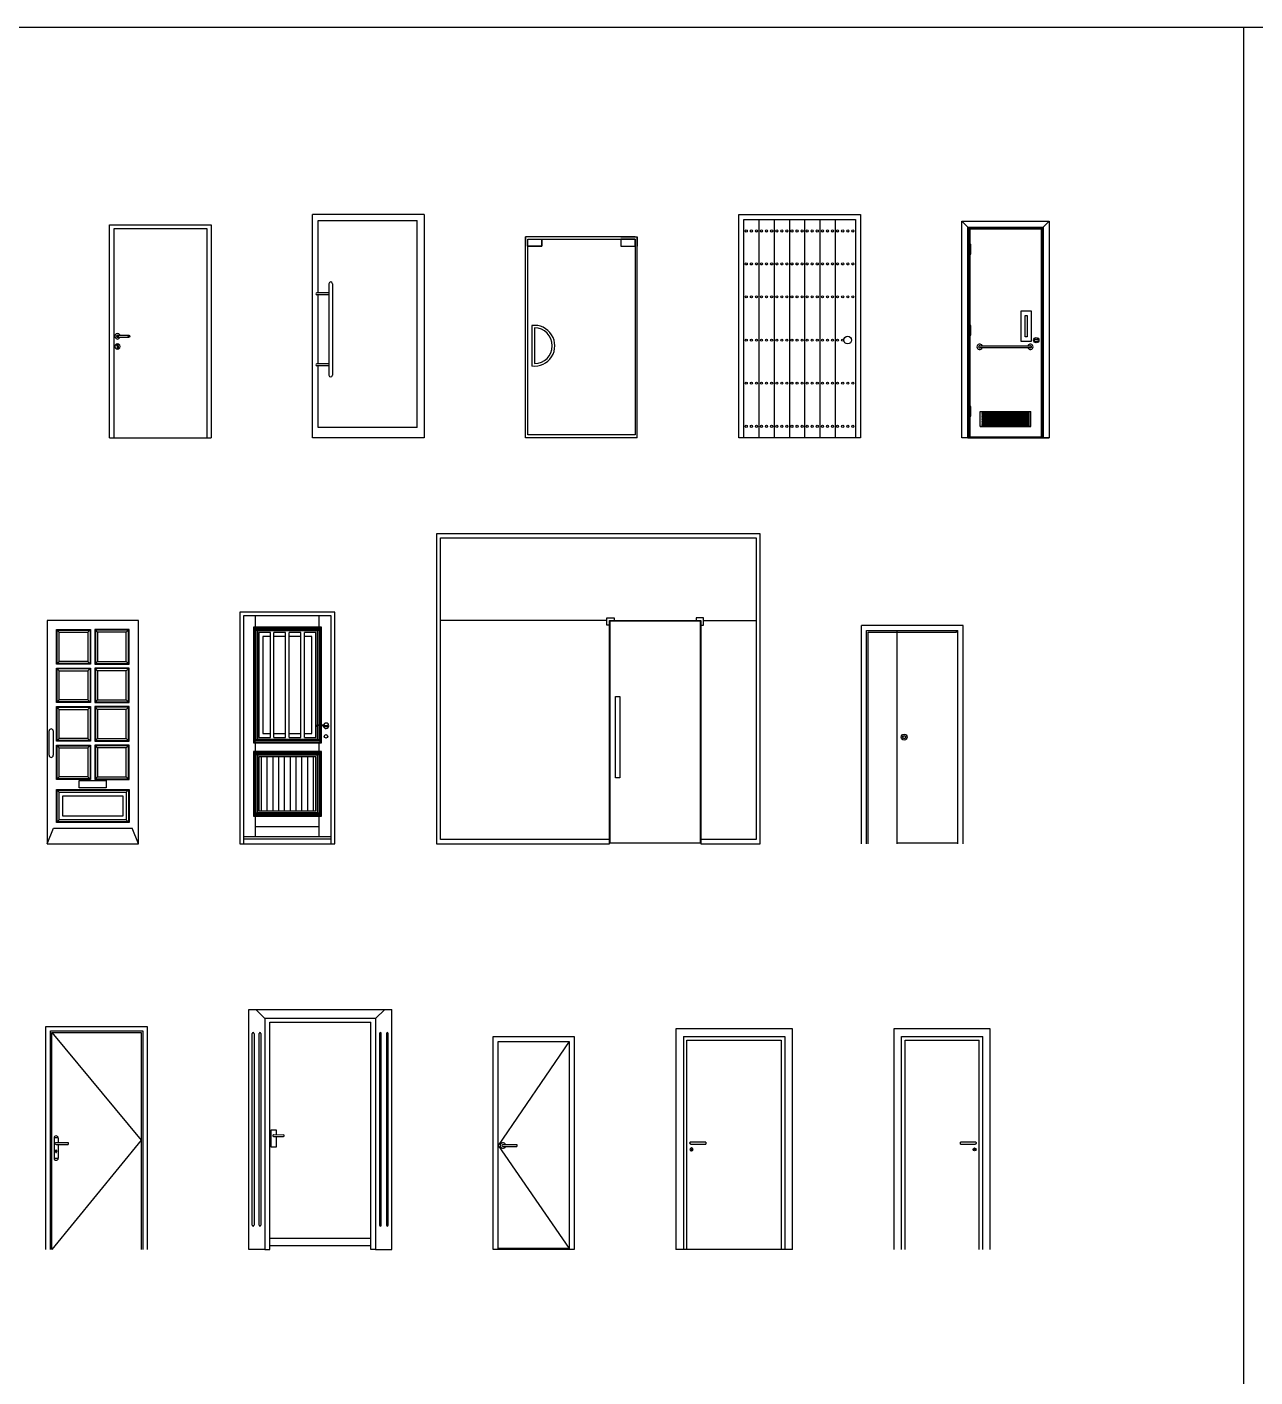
# Model space of a CAD drawing. Header units: inches. Extents: x -12530 to 36157, y 78659 to 110077.
# Drawn here: x -395 to 11708, y 96774 to 110077 of the extents above; entities that cross this region are included whole.
import ezdxf

# ---------------------------------------------------------------- set-up
doc = ezdxf.new("R2010")
doc.units = ezdxf.units.IN
doc.header["$MEASUREMENT"] = 0
doc.layers.add('freecads.com', color=7, linetype='Continuous')

msp = doc.modelspace()

# ---------------------------------------------------------------- linework, layer by layer
at = {"layer": 'freecads.com'}
for p, q in [((-12530, 110077), (11593, 110077)), ((11593, 110077), (36157, 110077)), ((11593, 110077), (11593, 96459)), ((3519, 108229), (2419, 108229)), ((2419, 106029), (2419, 108229)), ((2474, 108169), (3449, 108169)), ((2474, 107457), (2474, 108169)), ((3449, 106129), (3449, 108169)), ((3519, 108229), (3519, 106029)), ((6619, 106029), (6619, 108229)), ((6619, 108229), (7819, 108229)), ((6669, 108179), (7769, 108179)), ((6669, 106029), (6669, 108179)), ((6819, 108179), (6819, 106029)), ((6969, 108179), (6969, 106029)), ((7119, 108179), (7119, 106029)), ((7269, 108179), (7269, 106029)), ((7419, 108179), (7419, 106029)), ((7569, 108179), (7569, 106029)), ((7769, 108179), (7769, 106029)), ((7819, 108229), (7819, 106029)), ((419, 106029), (419, 108129)), ((419, 108129), (1419, 108129)), ((459, 108089), (459, 106029)), ((1379, 108089), (459, 108089)), ((1379, 106029), (1379, 108089)), ((1419, 108129), (1419, 106029)), ((8894, 108089), (8879, 108104)), ((4519, 106029), (4519, 108009)), ((4679, 108009), (4519, 108009)), ((4519, 108009), (4519, 107919)), ((5598, 108009), (4540, 108009)), ((4540, 107988), (4679, 107988)), ((4540, 107919), (4540, 107988)), ((4540, 106059), (4540, 107988)), ((4540, 107988), (5598, 107988)), ((4679, 107919), (4540, 107919)), ((4540, 107919), (4679, 107919)), ((4540, 106059), (4540, 107919)), ((4679, 107988), (4679, 107919)), ((4679, 107919), (4679, 107988)), ((4679, 107988), (5459, 107988)), ((5459, 108009), (5619, 108009)), ((5598, 107988), (5459, 107988)), ((5459, 107988), (5459, 107919)), ((5459, 107988), (5459, 107919)), ((5459, 107919), (5598, 107919)), ((5459, 107919), (5598, 107919)), ((5598, 107919), (5598, 107988)), ((5598, 107988), (5598, 106059)), ((5598, 107919), (5598, 106059)), ((5619, 106029), (5619, 108009)), ((5619, 108009), (5619, 107919)), ((2581, 107457), (2461, 107457)), ((2581, 107437), (2461, 107437)), ((2474, 106757), (2474, 107437)), ((9402, 107279), (9502, 107279)), ((9402, 106979), (9402, 107279)), ((9442, 107234), (9462, 107234)), ((9442, 107025), (9442, 107234)), ((9462, 107234), (9462, 107025)), ((9502, 107279), (9502, 106979)), ((4581, 107135), (4581, 106736)), ((4581, 107135), (4581, 106736)), ((4606, 107111), (4606, 106760)), ((4606, 107111), (4606, 106760)), ((474, 107043), (470, 107029)), ((470, 107029), (474, 107016)), ((483, 107052), (474, 107043)), ((474, 107016), (483, 107006)), ((497, 107056), (483, 107052)), ((483, 107006), (497, 107002)), ((490, 107036), (487, 107029)), ((487, 107029), (490, 107022)), ((491, 107036), (489, 107029)), ((489, 107029), (491, 107022)), ((497, 107039), (490, 107036)), ((490, 107022), (497, 107019)), ((496, 107036), (494, 107029)), ((494, 107029), (496, 107022)), ((510, 107052), (497, 107056)), ((497, 107039), (498, 107039)), ((497, 107019), (498, 107019)), ((497, 107002), (510, 107006)), ((498, 107039), (501, 107039)), ((498, 107019), (501, 107019)), ((501, 107039), (506, 107039)), ((501, 107019), (506, 107019)), ((503, 107036), (502, 107029)), ((502, 107029), (503, 107022)), ((506, 107039), (512, 107039)), ((506, 107019), (512, 107019)), ((520, 107043), (510, 107052)), ((510, 107006), (520, 107016)), ((512, 107039), (592, 107039)), ((512, 107019), (592, 107019)), ((521, 107039), (520, 107043)), ((520, 107016), (521, 107019)), ((592, 107039), (598, 107039)), ((592, 107019), (598, 107019)), ((598, 107039), (603, 107039)), ((598, 107019), (603, 107019)), ((600, 107036), (602, 107029)), ((602, 107029), (600, 107022)), ((603, 107039), (606, 107039)), ((603, 107019), (606, 107019)), ((606, 107039), (607, 107039)), ((606, 107019), (607, 107019)), ((607, 107039), (614, 107036)), ((614, 107022), (607, 107019)), ((608, 107036), (610, 107029)), ((610, 107029), (608, 107022)), ((612, 107036), (615, 107029)), ((615, 107029), (612, 107022)), ((614, 107036), (617, 107029)), ((617, 107029), (614, 107022)), ((9502, 106979), (9402, 106979)), ((9462, 107025), (9442, 107025)), ((9538, 106982), (9566, 106982)), ((9539, 107000), (9565, 107000)), ((474, 106943), (470, 106929)), ((470, 106929), (474, 106916)), ((483, 106952), (474, 106943)), ((474, 106916), (483, 106906)), ((497, 106956), (483, 106952)), ((483, 106906), (497, 106902)), ((489, 106939), (490, 106941)), ((489, 106939), (492, 106933)), ((492, 106944), (490, 106941)), ((497, 106947), (492, 106944)), ((492, 106932), (492, 106933)), ((492, 106932), (492, 106929)), ((492, 106929), (492, 106926)), ((492, 106926), (492, 106920)), ((492, 106920), (492, 106917)), ((493, 106913), (492, 106917)), ((497, 106912), (493, 106913)), ((510, 106952), (497, 106956)), ((502, 106944), (497, 106947)), ((500, 106913), (497, 106912)), ((497, 106902), (510, 106906)), ((502, 106917), (500, 106913)), ((502, 106944), (504, 106941)), ((502, 106933), (504, 106939)), ((502, 106933), (502, 106932)), ((502, 106932), (502, 106929)), ((502, 106929), (502, 106926)), ((502, 106926), (502, 106920)), ((502, 106920), (502, 106917)), ((504, 106939), (504, 106941)), ((520, 106943), (510, 106952)), ((510, 106906), (520, 106916)), ((524, 106929), (520, 106943)), ((520, 106916), (524, 106929)), ((8994, 106936), (9494, 106936)), ((9494, 106916), (8994, 106916)), ((2581, 106757), (2461, 106757)), ((2581, 106737), (2461, 106737)), ((2474, 106129), (2474, 106737)), ((8999, 106289), (9499, 106289)), ((8999, 106139), (8999, 106289)), ((8999, 106288), (9499, 106288)), ((9019, 106281), (9104, 106281)), ((9019, 106276), (9104, 106276)), ((9019, 106273), (9104, 106273)), ((9019, 106268), (9104, 106268)), ((9019, 106266), (9104, 106266)), ((9019, 106261), (9104, 106261)), ((9019, 106258), (9104, 106258)), ((9019, 106253), (9104, 106253)), ((9019, 106251), (9104, 106251)), ((9019, 106246), (9104, 106246)), ((9019, 106243), (9104, 106243)), ((9019, 106238), (9104, 106238)), ((9019, 106236), (9104, 106236)), ((9019, 106231), (9104, 106231)), ((9019, 106228), (9104, 106228)), ((9019, 106223), (9104, 106223)), ((9019, 106221), (9104, 106221)), ((9019, 106216), (9104, 106216)), ((9019, 106213), (9104, 106213)), ((9019, 106208), (9104, 106208)), ((9019, 106206), (9104, 106206)), ((9019, 106201), (9104, 106201)), ((9019, 106198), (9104, 106198)), ((9019, 106193), (9104, 106193)), ((9019, 106191), (9104, 106191)), ((9019, 106186), (9104, 106186)), ((9019, 106183), (9104, 106183)), ((9019, 106178), (9104, 106178)), ((9019, 106176), (9104, 106176)), ((9019, 106171), (9104, 106171)), ((9019, 106168), (9104, 106168)), ((9113, 106281), (9198, 106281)), ((9113, 106276), (9198, 106276)), ((9113, 106273), (9198, 106273)), ((9113, 106268), (9198, 106268)), ((9113, 106266), (9198, 106266)), ((9113, 106261), (9198, 106261)), ((9113, 106258), (9198, 106258)), ((9113, 106253), (9198, 106253)), ((9113, 106251), (9198, 106251)), ((9113, 106246), (9198, 106246)), ((9113, 106243), (9198, 106243)), ((9113, 106238), (9198, 106238)), ((9113, 106236), (9198, 106236)), ((9113, 106231), (9198, 106231)), ((9113, 106228), (9198, 106228)), ((9113, 106223), (9198, 106223)), ((9113, 106221), (9198, 106221)), ((9113, 106216), (9198, 106216)), ((9113, 106213), (9198, 106213)), ((9113, 106208), (9198, 106208)), ((9113, 106206), (9198, 106206)), ((9113, 106201), (9198, 106201)), ((9113, 106198), (9198, 106198)), ((9113, 106193), (9198, 106193)), ((9113, 106191), (9198, 106191)), ((9113, 106186), (9198, 106186)), ((9113, 106183), (9198, 106183)), ((9113, 106178), (9198, 106178)), ((9113, 106176), (9198, 106176)), ((9113, 106171), (9198, 106171)), ((9113, 106168), (9198, 106168)), ((9207, 106281), (9292, 106281)), ((9207, 106276), (9292, 106276)), ((9207, 106273), (9292, 106273)), ((9207, 106268), (9292, 106268)), ((9207, 106266), (9292, 106266)), ((9207, 106261), (9292, 106261)), ((9207, 106258), (9292, 106258)), ((9207, 106253), (9292, 106253)), ((9207, 106251), (9292, 106251)), ((9207, 106246), (9292, 106246)), ((9207, 106243), (9292, 106243)), ((9207, 106238), (9292, 106238)), ((9207, 106236), (9292, 106236)), ((9207, 106231), (9292, 106231)), ((9207, 106228), (9292, 106228)), ((9207, 106223), (9292, 106223)), ((9207, 106221), (9292, 106221)), ((9207, 106216), (9292, 106216)), ((9207, 106213), (9292, 106213)), ((9207, 106208), (9292, 106208)), ((9207, 106206), (9292, 106206)), ((9207, 106201), (9292, 106201)), ((9207, 106198), (9292, 106198)), ((9207, 106193), (9292, 106193)), ((9207, 106191), (9292, 106191)), ((9207, 106186), (9292, 106186)), ((9207, 106183), (9292, 106183)), ((9207, 106178), (9292, 106178)), ((9207, 106176), (9292, 106176)), ((9207, 106171), (9292, 106171)), ((9207, 106168), (9292, 106168)), ((9249, 106248), (9249, 106248)), ((9249, 106248), (9249, 106248)), ((9249, 106248), (9249, 106248)), ((9249, 106248), (9249, 106248)), ((9249, 106248), (9249, 106248)), ((9249, 106248), (9249, 106248)), ((9249, 106248), (9249, 106248)), ((9249, 106248), (9249, 106248)), ((9249, 106248), (9249, 106248)), ((9249, 106248), (9249, 106248)), ((9249, 106248), (9249, 106248)), ((9249, 106248), (9249, 106248)), ((9249, 106248), (9249, 106248)), ((9249, 106248), (9249, 106248)), ((9249, 106248), (9249, 106248)), ((9249, 106248), (9249, 106248)), ((9249, 106248), (9249, 106248)), ((9249, 106248), (9249, 106248)), ((9249, 106248), (9249, 106248)), ((9301, 106281), (9386, 106281)), ((9301, 106276), (9386, 106276)), ((9301, 106273), (9386, 106273)), ((9301, 106268), (9386, 106268)), ((9301, 106266), (9386, 106266)), ((9301, 106261), (9386, 106261)), ((9301, 106258), (9386, 106258)), ((9301, 106253), (9386, 106253)), ((9301, 106251), (9386, 106251)), ((9301, 106246), (9386, 106246)), ((9301, 106243), (9386, 106243)), ((9301, 106238), (9386, 106238)), ((9301, 106236), (9386, 106236)), ((9301, 106231), (9386, 106231)), ((9301, 106228), (9386, 106228)), ((9301, 106223), (9386, 106223)), ((9301, 106221), (9386, 106221)), ((9301, 106216), (9386, 106216)), ((9301, 106213), (9386, 106213)), ((9301, 106208), (9386, 106208)), ((9301, 106206), (9386, 106206)), ((9301, 106201), (9386, 106201)), ((9301, 106198), (9386, 106198)), ((9301, 106193), (9386, 106193)), ((9301, 106191), (9386, 106191)), ((9301, 106186), (9386, 106186)), ((9301, 106183), (9386, 106183)), ((9301, 106178), (9386, 106178)), ((9301, 106176), (9386, 106176)), ((9301, 106171), (9386, 106171)), ((9301, 106168), (9386, 106168)), ((9395, 106281), (9480, 106281)), ((9395, 106276), (9480, 106276)), ((9395, 106273), (9480, 106273)), ((9395, 106268), (9480, 106268)), ((9395, 106266), (9480, 106266)), ((9395, 106261), (9480, 106261)), ((9395, 106258), (9480, 106258)), ((9395, 106253), (9480, 106253)), ((9395, 106251), (9480, 106251)), ((9395, 106246), (9480, 106246)), ((9395, 106243), (9480, 106243)), ((9395, 106238), (9480, 106238)), ((9395, 106236), (9480, 106236)), ((9395, 106231), (9480, 106231)), ((9395, 106228), (9480, 106228)), ((9395, 106223), (9480, 106223)), ((9395, 106221), (9480, 106221)), ((9395, 106216), (9480, 106216)), ((9395, 106213), (9480, 106213)), ((9395, 106208), (9480, 106208)), ((9395, 106206), (9480, 106206)), ((9395, 106201), (9480, 106201)), ((9395, 106198), (9480, 106198)), ((9395, 106193), (9480, 106193)), ((9395, 106191), (9480, 106191)), ((9395, 106186), (9480, 106186)), ((9395, 106183), (9480, 106183)), ((9395, 106178), (9480, 106178)), ((9395, 106176), (9480, 106176)), ((9395, 106171), (9480, 106171)), ((9395, 106168), (9480, 106168)), ((9499, 106139), (9499, 106289)), ((3449, 106129), (2474, 106129)), ((5598, 106059), (4540, 106059)), ((5598, 106059), (4540, 106059)), ((8999, 106140), (9499, 106140)), ((9499, 106139), (8999, 106139)), ((9019, 106163), (9104, 106163)), ((9019, 106161), (9104, 106161)), ((9019, 106156), (9104, 106156)), ((9019, 106153), (9104, 106153)), ((9019, 106148), (9104, 106148)), ((9113, 106163), (9198, 106163)), ((9113, 106161), (9198, 106161)), ((9113, 106156), (9198, 106156)), ((9113, 106153), (9198, 106153)), ((9113, 106148), (9198, 106148)), ((9207, 106163), (9292, 106163)), ((9207, 106161), (9292, 106161)), ((9207, 106156), (9292, 106156)), ((9207, 106153), (9292, 106153)), ((9207, 106148), (9292, 106148)), ((9301, 106163), (9386, 106163)), ((9301, 106161), (9386, 106161)), ((9301, 106156), (9386, 106156)), ((9301, 106153), (9386, 106153)), ((9301, 106148), (9386, 106148)), ((9395, 106163), (9480, 106163)), ((9395, 106161), (9480, 106161)), ((9395, 106156), (9480, 106156)), ((9395, 106153), (9480, 106153)), ((9395, 106148), (9480, 106148)), ((419, 106029), (1419, 106029)), ((3519, 106029), (2419, 106029)), ((5619, 106029), (4519, 106029)), ((7819, 106029), (6619, 106029)), ((7819, 106029), (6619, 106029)), ((8879, 106029), (9679, 106029)), ((6830, 105084), (3640, 105084)), ((3640, 105084), (3640, 102029)), ((3680, 102069), (3680, 105044)), ((3680, 105044), (6790, 105044)), ((6790, 105044), (6790, 102069)), ((6830, 102029), (6830, 105084)), ((2640, 104312), (1703, 104312)), ((1703, 104312), (1703, 102029)), ((2640, 102029), (2640, 104312)), ((703, 104229), (-198, 104229)), ((-198, 104229), (-198, 102029)), ((703, 102029), (703, 104229)), ((2604, 104276), (1739, 104276)), ((1739, 104276), (1739, 102029)), ((1858, 104164), (1858, 104276)), ((2485, 104164), (2485, 104276)), ((2604, 102029), (2604, 104276)), ((5321, 104229), (3680, 104229)), ((5321, 104254), (5391, 104254)), ((5321, 104184), (5321, 104254)), ((5346, 104184), (5321, 104184)), ((5346, 102029), (5346, 104229)), ((5346, 104229), (6246, 104229)), ((5351, 104224), (6241, 104224)), ((5351, 102034), (5351, 104224)), ((5391, 104254), (5391, 104229)), ((6271, 104254), (6201, 104254)), ((6201, 104254), (6201, 104229)), ((6241, 104224), (6241, 102034)), ((6246, 104229), (6246, 102029)), ((6246, 104184), (6271, 104184)), ((6271, 104184), (6271, 104254)), ((6271, 104229), (6790, 104229)), ((7830, 102029), (7830, 104179)), ((8830, 104179), (7830, 104179)), ((8830, 102029), (8830, 104179)), ((-106, 104140), (232, 104140)), ((-106, 103799), (-106, 104140)), ((-78, 104112), (-106, 104140)), ((-99, 104134), (226, 104134)), ((-99, 103805), (-99, 104134)), ((-78, 104112), (204, 104112)), ((-78, 103826), (-78, 104112)), ((204, 104112), (232, 104140)), ((204, 104112), (204, 103826)), ((226, 104134), (226, 103805)), ((232, 104140), (232, 103799)), ((611, 104140), (273, 104140)), ((273, 104140), (273, 103799)), ((301, 104112), (273, 104140)), ((605, 104134), (280, 104134)), ((280, 104134), (280, 103805)), ((583, 104112), (301, 104112)), ((301, 104112), (301, 103826)), ((583, 104112), (611, 104140)), ((583, 103826), (583, 104112)), ((605, 103805), (605, 104134)), ((611, 103799), (611, 104140)), ((2507, 104164), (1836, 104164)), ((1836, 104164), (1836, 103022)), ((1836, 104164), (1875, 104126)), ((2497, 104154), (1846, 104154)), ((1846, 104154), (1846, 103031)), ((2483, 104141), (1860, 104141)), ((1860, 104141), (1860, 103045)), ((2468, 104126), (1875, 104126)), ((1875, 104126), (1875, 103060)), ((2003, 104109), (1891, 104109)), ((1891, 104109), (1891, 103076)), ((2003, 104070), (1930, 104070)), ((1930, 104070), (1930, 103115)), ((2003, 103076), (2003, 104109)), ((2153, 104109), (2039, 104109)), ((2039, 103076), (2039, 104109)), ((2153, 104070), (2039, 104070)), ((2153, 103076), (2153, 104109)), ((2304, 104109), (2190, 104109)), ((2190, 103076), (2190, 104109)), ((2304, 104070), (2190, 104070)), ((2304, 103076), (2304, 104109)), ((2452, 104109), (2340, 104109)), ((2340, 103076), (2340, 104109)), ((2413, 104070), (2340, 104070)), ((2413, 103115), (2413, 104070)), ((2452, 103076), (2452, 104109)), ((2507, 104164), (2468, 104126)), ((2468, 103197), (2468, 104126)), ((2483, 103201), (2483, 104141)), ((2497, 103202), (2497, 104154)), ((2507, 103201), (2507, 104164)), ((7880, 102029), (7880, 104129)), ((7880, 104129), (8780, 104129)), ((7895, 102029), (7895, 104114)), ((7895, 104114), (8765, 104114)), ((8180, 102029), (8180, 104129)), ((8765, 104114), (8765, 104129)), ((8780, 102029), (8780, 104129)), ((-106, 103799), (-78, 103826)), ((232, 103799), (-106, 103799)), ((226, 103805), (-99, 103805)), ((204, 103826), (-78, 103826)), ((204, 103826), (232, 103799)), ((301, 103826), (273, 103799)), ((273, 103799), (611, 103799)), ((280, 103805), (605, 103805)), ((301, 103826), (583, 103826)), ((611, 103799), (583, 103826)), ((-106, 103760), (232, 103760)), ((-106, 103419), (-106, 103760)), ((-78, 103733), (-106, 103760)), ((-99, 103754), (226, 103754)), ((-99, 103426), (-99, 103754)), ((-78, 103733), (204, 103733)), ((-78, 103447), (-78, 103733)), ((204, 103733), (232, 103760)), ((204, 103733), (204, 103447)), ((226, 103754), (226, 103426)), ((232, 103760), (232, 103419)), ((611, 103760), (273, 103760)), ((273, 103760), (273, 103419)), ((301, 103733), (273, 103760)), ((605, 103754), (280, 103754)), ((280, 103754), (280, 103426)), ((583, 103733), (301, 103733)), ((301, 103733), (301, 103447)), ((583, 103733), (611, 103760)), ((583, 103447), (583, 103733)), ((605, 103426), (605, 103754)), ((611, 103419), (611, 103760)), ((-106, 103419), (-78, 103447)), ((232, 103419), (-106, 103419)), ((-106, 103381), (232, 103381)), ((-106, 103040), (-106, 103381)), ((-78, 103353), (-106, 103381)), ((226, 103426), (-99, 103426)), ((-99, 103375), (226, 103375)), ((-99, 103046), (-99, 103375)), ((204, 103447), (-78, 103447)), ((204, 103447), (232, 103419)), ((204, 103353), (232, 103381)), ((226, 103375), (226, 103046)), ((232, 103381), (232, 103040)), ((301, 103447), (273, 103419)), ((273, 103419), (611, 103419)), ((611, 103381), (273, 103381)), ((273, 103381), (273, 103040)), ((301, 103353), (273, 103381)), ((280, 103426), (605, 103426)), ((605, 103375), (280, 103375)), ((280, 103375), (280, 103046)), ((301, 103447), (583, 103447)), ((611, 103419), (583, 103447)), ((583, 103353), (611, 103381)), ((605, 103046), (605, 103375)), ((611, 103040), (611, 103381)), ((5406, 102679), (5406, 103479)), ((5406, 103479), (5446, 103479)), ((5446, 103479), (5446, 102679)), ((-78, 103353), (204, 103353)), ((-78, 103067), (-78, 103353)), ((204, 103353), (204, 103067)), ((583, 103353), (301, 103353)), ((301, 103353), (301, 103067)), ((583, 103067), (583, 103353)), ((-177, 102900), (-177, 103140)), ((-137, 103140), (-137, 102900)), ((1930, 103115), (2003, 103115)), ((2039, 103115), (2153, 103115)), ((2190, 103115), (2304, 103115)), ((2340, 103115), (2413, 103115)), ((2468, 103060), (2468, 103189)), ((2483, 103045), (2483, 103193)), ((2497, 103031), (2497, 103194)), ((2507, 103022), (2507, 103193)), ((-106, 103040), (-78, 103067)), ((232, 103040), (-106, 103040)), ((-106, 103001), (232, 103001)), ((-106, 102660), (-106, 103001)), ((-78, 102974), (-106, 103001)), ((226, 103046), (-99, 103046)), ((-99, 102995), (226, 102995)), ((-99, 102667), (-99, 102995)), ((204, 103067), (-78, 103067)), ((-78, 102974), (204, 102974)), ((-78, 102688), (-78, 102974)), ((204, 103067), (232, 103040)), ((204, 102974), (232, 103001)), ((204, 102974), (204, 102688)), ((226, 102995), (226, 102667)), ((232, 103001), (232, 102660)), ((301, 103067), (273, 103040)), ((273, 103040), (611, 103040)), ((611, 103001), (273, 103001)), ((273, 103001), (273, 102660)), ((301, 102974), (273, 103001)), ((280, 103046), (605, 103046)), ((605, 102995), (280, 102995)), ((280, 102995), (280, 102667)), ((301, 103067), (583, 103067)), ((583, 102974), (301, 102974)), ((301, 102974), (301, 102688)), ((611, 103040), (583, 103067)), ((583, 102974), (611, 103001)), ((583, 102688), (583, 102974)), ((605, 102667), (605, 102995)), ((611, 102660), (611, 103001)), ((1836, 103022), (1875, 103060)), ((1836, 103022), (2507, 103022)), ((1846, 103031), (2497, 103031)), ((1858, 102939), (1858, 103022)), ((1860, 103045), (2483, 103045)), ((1875, 103060), (2468, 103060)), ((1891, 103076), (2003, 103076)), ((2039, 103076), (2153, 103076)), ((2190, 103076), (2304, 103076)), ((2340, 103076), (2452, 103076)), ((2507, 103022), (2468, 103060)), ((2485, 102939), (2485, 103022)), ((2507, 102939), (1836, 102939)), ((1836, 102939), (1836, 102299)), ((1836, 102939), (1875, 102901)), ((2497, 102929), (1846, 102929)), ((1846, 102929), (1846, 102309)), ((2483, 102916), (1860, 102916)), ((1860, 102916), (1860, 102323)), ((2468, 102901), (1875, 102901)), ((1875, 102901), (1875, 102338)), ((2452, 102884), (1891, 102884)), ((1891, 102884), (1891, 102354)), ((1916, 102354), (1916, 102884)), ((1973, 102354), (1973, 102884)), ((2030, 102354), (2030, 102884)), ((2087, 102354), (2087, 102884)), ((2144, 102354), (2144, 102884)), ((2201, 102354), (2201, 102884)), ((2258, 102354), (2258, 102884)), ((2315, 102354), (2315, 102884)), ((2372, 102354), (2372, 102884)), ((2429, 102354), (2429, 102884)), ((2452, 102354), (2452, 102884)), ((2507, 102939), (2468, 102901)), ((2468, 102338), (2468, 102901)), ((2483, 102323), (2483, 102916)), ((2497, 102309), (2497, 102929)), ((2507, 102299), (2507, 102939)), ((-106, 102660), (-78, 102688)), ((232, 102660), (-106, 102660)), ((226, 102667), (-99, 102667)), ((204, 102688), (-78, 102688)), ((119, 102653), (386, 102653)), ((119, 102578), (119, 102653)), ((386, 102578), (119, 102578)), ((204, 102688), (232, 102660)), ((301, 102688), (273, 102660)), ((273, 102660), (611, 102660)), ((280, 102667), (605, 102667)), ((301, 102688), (583, 102688)), ((386, 102653), (386, 102578)), ((611, 102660), (583, 102688)), ((5446, 102679), (5406, 102679)), ((-106, 102564), (611, 102564)), ((-106, 102237), (-106, 102564)), ((-78, 102537), (-106, 102564)), ((-99, 102558), (605, 102558)), ((-99, 102243), (-99, 102558)), ((-78, 102537), (583, 102537)), ((-78, 102265), (-78, 102537)), ((-43, 102502), (549, 102502)), ((-43, 102299), (-43, 102502)), ((549, 102502), (549, 102299)), ((583, 102537), (611, 102564)), ((583, 102537), (583, 102265)), ((605, 102558), (605, 102243)), ((611, 102564), (611, 102237)), ((1836, 102299), (1875, 102338)), ((1846, 102309), (2497, 102309)), ((1860, 102323), (2483, 102323)), ((1875, 102338), (2468, 102338)), ((1891, 102354), (2452, 102354)), ((2507, 102299), (2468, 102338)), ((-198, 102029), (-134, 102181)), ((-134, 102181), (640, 102181)), ((-106, 102237), (-78, 102265)), ((611, 102237), (-106, 102237)), ((605, 102243), (-99, 102243)), ((583, 102265), (-78, 102265)), ((549, 102299), (-43, 102299)), ((583, 102265), (611, 102237)), ((703, 102029), (640, 102181)), ((1836, 102299), (2507, 102299)), ((1858, 102096), (1858, 102299)), ((1858, 102197), (2485, 102197)), ((2485, 102096), (2485, 102299)), ((2604, 102096), (1739, 102096)), ((1739, 102076), (2604, 102076)), ((5346, 102069), (3680, 102069)), ((6790, 102069), (6246, 102069)), ((-198, 102029), (703, 102029)), ((1703, 102029), (2640, 102029)), ((3640, 102029), (5346, 102029)), ((6241, 102034), (5351, 102034)), ((6246, 102029), (6830, 102029)), ((8780, 102034), (8180, 102034)), ((1790, 98029), (1790, 100395)), ((1790, 100395), (3199, 100395)), ((1950, 100307), (1859, 100395)), ((3039, 100307), (3130, 100395)), ((3199, 98029), (3199, 100395)), ((-210, 98029), (-210, 100229)), ((-210, 100229), (790, 100229)), ((-165, 98029), (-165, 100184)), ((-165, 100184), (745, 100184)), ((745, 100184), (745, 98029)), ((790, 100229), (790, 98029)), ((1950, 100307), (1950, 98029)), ((3039, 100307), (1950, 100307)), ((1997, 98029), (1997, 100270)), ((1997, 100270), (2992, 100270)), ((2992, 98029), (2992, 100270)), ((3039, 100307), (3039, 98029)), ((5999, 100204), (5999, 98029)), ((5999, 100204), (5999, 100204)), ((7149, 100204), (5999, 100204)), ((7149, 98029), (7149, 100204)), ((8149, 100204), (8149, 98029)), ((9099, 100204), (8149, 100204)), ((9099, 98029), (9099, 100204)), ((-150, 98029), (-150, 100169)), ((-150, 100169), (730, 100169)), ((730, 100169), (730, 98029)), ((1825, 98270), (1825, 100159)), ((1842, 100159), (1842, 98270)), ((1893, 98270), (1893, 100159)), ((1910, 100159), (1910, 98270)), ((3079, 100159), (3079, 98270)), ((3096, 98270), (3096, 100159)), ((3147, 100159), (3147, 98270)), ((3164, 98270), (3164, 100159)), ((4199, 100129), (4999, 100129)), ((4199, 100129), (4999, 100129)), ((4199, 98029), (4199, 100129)), ((4249, 100079), (4949, 100079)), ((4249, 98029), (4249, 100079)), ((4949, 100079), (4249, 99054)), ((4949, 100079), (4949, 98029)), ((4999, 100129), (4999, 98029)), ((6074, 100129), (6074, 98029)), ((6074, 100129), (7074, 100129)), ((6109, 98029), (6109, 100094)), ((6109, 100094), (7039, 100094)), ((7039, 100094), (7039, 98029)), ((7039, 100094), (7039, 98029)), ((7074, 100129), (7074, 98029)), ((8224, 98029), (8224, 100129)), ((8224, 100129), (9024, 100129)), ((8259, 98029), (8259, 100094)), ((8259, 100094), (8989, 100094)), ((8989, 98029), (8989, 100094)), ((9024, 98029), (9024, 100129)), ((-129, 99128), (-129, 98930)), ((-87, 99128), (-87, 99083)), ((2012, 99037), (2012, 99210)), ((2012, 99210), (2059, 99210)), ((2038, 99162), (2132, 99161)), ((2038, 99142), (2132, 99144)), ((2059, 99210), (2059, 99162)), ((2059, 99142), (2059, 99037)), ((-113, 99006), (-113, 98991)), ((-108, 99083), (11, 99083)), ((-108, 99066), (11, 99066)), ((-103, 99006), (-103, 98991)), ((-87, 99066), (-87, 98930)), ((11, 99083), (11, 99066)), ((2059, 99037), (2012, 99037)), ((4249, 99054), (4949, 98039)), ((4297, 99064), (4431, 99064)), ((4297, 99044), (4431, 99044)), ((4431, 99064), (4431, 99044)), ((6294, 99089), (6154, 99089)), ((6154, 99089), (6154, 99089)), ((6154, 99069), (6294, 99069)), ((6154, 99069), (6154, 99069)), ((6154, 99031), (6154, 99031)), ((6154, 99001), (6154, 99001)), ((6294, 99089), (6294, 99089)), ((6294, 99089), (6294, 99089)), ((6294, 99089), (6294, 99088)), ((6294, 99088), (6294, 99087)), ((6294, 99087), (6294, 99086)), ((6294, 99086), (6294, 99084)), ((6294, 99084), (6294, 99083)), ((6294, 99083), (6294, 99081)), ((6294, 99081), (6294, 99079)), ((6294, 99079), (6294, 99077)), ((6294, 99077), (6294, 99075)), ((6294, 99075), (6294, 99074)), ((6294, 99074), (6294, 99072)), ((6294, 99072), (6294, 99071)), ((6294, 99071), (6294, 99070)), ((6294, 99070), (6294, 99069)), ((6294, 99069), (6294, 99069)), ((6294, 99069), (6294, 99069)), ((8944, 99089), (8804, 99089)), ((8804, 99069), (8804, 99089)), ((8804, 99069), (8944, 99069)), ((1997, 98141), (2992, 98141)), ((1997, 98070), (2992, 98070)), ((1950, 98029), (1790, 98029)), ((1950, 98029), (1997, 98029)), ((3039, 98029), (2992, 98029)), ((3039, 98029), (3199, 98029)), ((4999, 98029), (4199, 98029)), ((4949, 98039), (4249, 98039)), ((7149, 98029), (5999, 98029))]:
    msp.add_line(p, q, dxfattribs=at)
at = {"layer": 'freecads.com', "ltscale": 20}
for p, q in [((8819, 106029), (8819, 108164)), ((8819, 108164), (9679, 108164)), ((8819, 108164), (8884, 108099)), ((9615, 108099), (9679, 108164)), ((9679, 108164), (9679, 106029)), ((8879, 106029), (8879, 108104)), ((8879, 108104), (9620, 108104)), ((9615, 108099), (8884, 108099)), ((8884, 108099), (8884, 106029)), ((9605, 108089), (8894, 108089)), ((8894, 108089), (8894, 106029)), ((9602, 108086), (8897, 108086)), ((8897, 108086), (8897, 106039)), ((9602, 106039), (9602, 108086)), ((9605, 106029), (9605, 108089)), ((9615, 106029), (9615, 108099)), ((9620, 108104), (9620, 106029)), ((8897, 106039), (9602, 106039)), ((8886, 106029), (8819, 106029)), ((9679, 106029), (9615, 106029))]:
    msp.add_line(p, q, dxfattribs=at)
at = {"layer": 'freecads.com', "ltscale": 3}
for p, q in [((8894, 107916), (8894, 107934)), ((8894, 107934), (8906, 107934)), ((8894, 107916), (8906, 107916)), ((8894, 107887), (8894, 107914)), ((8894, 107914), (8906, 107914)), ((8895, 107915), (8905, 107915)), ((8900, 107936), (8900, 107836)), ((8906, 107916), (8906, 107934)), ((8906, 107887), (8906, 107914)), ((8894, 107887), (8906, 107887)), ((8894, 107860), (8894, 107885)), ((8894, 107885), (8906, 107885)), ((8906, 107860), (8894, 107860)), ((8894, 107838), (8894, 107858)), ((8894, 107858), (8906, 107858)), ((8906, 107838), (8894, 107838)), ((8895, 107886), (8905, 107886)), ((8895, 107859), (8905, 107859)), ((8906, 107860), (8906, 107885)), ((8906, 107838), (8906, 107858)), ((8894, 107117), (8894, 107135)), ((8894, 107135), (8906, 107135)), ((8894, 107117), (8906, 107117)), ((8894, 107088), (8894, 107115)), ((8894, 107115), (8906, 107115)), ((8895, 107116), (8905, 107116)), ((8900, 107137), (8900, 107037)), ((8906, 107117), (8906, 107135)), ((8906, 107088), (8906, 107115)), ((8894, 107088), (8906, 107088)), ((8894, 107061), (8894, 107086)), ((8894, 107086), (8906, 107086)), ((8906, 107061), (8894, 107061)), ((8894, 107039), (8894, 107059)), ((8894, 107059), (8906, 107059)), ((8906, 107039), (8894, 107039)), ((8895, 107087), (8905, 107087)), ((8895, 107060), (8905, 107060)), ((8906, 107061), (8906, 107086)), ((8906, 107039), (8906, 107059)), ((8894, 106318), (8894, 106337)), ((8894, 106337), (8906, 106337)), ((8894, 106318), (8906, 106318)), ((8894, 106290), (8894, 106316)), ((8894, 106316), (8906, 106316)), ((8895, 106317), (8905, 106317)), ((8900, 106339), (8900, 106239)), ((8906, 106318), (8906, 106337)), ((8906, 106290), (8906, 106316)), ((8894, 106290), (8906, 106290)), ((8894, 106262), (8894, 106288)), ((8894, 106288), (8906, 106288)), ((8906, 106262), (8894, 106262)), ((8894, 106241), (8894, 106260)), ((8894, 106260), (8906, 106260)), ((8906, 106241), (8894, 106241)), ((8895, 106289), (8905, 106289)), ((8895, 106261), (8905, 106261)), ((8906, 106262), (8906, 106288)), ((8906, 106241), (8906, 106260))]:
    msp.add_line(p, q, dxfattribs=at)
at = {"layer": 'freecads.com', "ltscale": 800}
for p, q in [((2581, 107547), (2581, 106647)), ((2616, 107547), (2616, 106647))]:
    msp.add_line(p, q, dxfattribs=at)
at = {"layer": 'freecads.com', "ltscale": 0.2}
for p, q in [((-150, 100169), (730, 99107)), ((730, 99107), (-150, 98029))]:
    msp.add_line(p, q, dxfattribs=at)
at = {"layer": 'freecads.com'}
for centre, radius in [((6694, 108067, 0), 10), ((6694, 108067, 0), 10), ((6744, 108067, 0), 10), ((6794, 108067, 0), 10), ((6844, 108067, 0), 10), ((6894, 108067, 0), 10), ((6944, 108067, 0), 10), ((6994, 108067, 0), 10), ((7044, 108067, 0), 10), ((7094, 108067, 0), 10), ((7144, 108067, 0), 10), ((7194, 108067, 0), 10), ((7244, 108067, 0), 10), ((7294, 108067, 0), 10), ((7344, 108067, 0), 10), ((7394, 108067, 0), 10), ((7444, 108067, 0), 10), ((7494, 108067, 0), 10), ((7544, 108067, 0), 10), ((7594, 108067, 0), 10), ((7644, 108067, 0), 10), ((7694, 108067, 0), 10), ((7744, 108067, 0), 10), ((7744, 108067, 0), 10), ((6694, 107742, 0), 10), ((6694, 107742, 0), 10), ((6744, 107742, 0), 10), ((6794, 107742, 0), 10), ((6844, 107742, 0), 10), ((6894, 107742, 0), 10), ((6944, 107742, 0), 10), ((6994, 107742, 0), 10), ((7044, 107742, 0), 10), ((7094, 107742, 0), 10), ((7144, 107742, 0), 10), ((7194, 107742, 0), 10), ((7244, 107742, 0), 10), ((7294, 107742, 0), 10), ((7344, 107742, 0), 10), ((7394, 107742, 0), 10), ((7444, 107742, 0), 10), ((7494, 107742, 0), 10), ((7544, 107742, 0), 10), ((7594, 107742, 0), 10), ((7644, 107742, 0), 10), ((7694, 107742, 0), 10), ((7744, 107742, 0), 10), ((7744, 107742, 0), 10), ((6694, 107417, 0), 10), ((6694, 107417, 0), 10), ((6744, 107417, 0), 10), ((6794, 107417, 0), 10), ((6844, 107417, 0), 10), ((6894, 107417, 0), 10), ((6944, 107417, 0), 10), ((6994, 107417, 0), 10), ((7044, 107417, 0), 10), ((7094, 107417, 0), 10), ((7144, 107417, 0), 10), ((7194, 107417, 0), 10), ((7244, 107417, 0), 10), ((7294, 107417, 0), 10), ((7344, 107417, 0), 10), ((7394, 107417, 0), 10), ((7444, 107417, 0), 10), ((7494, 107417, 0), 10), ((7544, 107417, 0), 10), ((7594, 107417, 0), 10), ((7644, 107417, 0), 10), ((7694, 107417, 0), 10), ((7744, 107417, 0), 10), ((7744, 107417, 0), 10), ((6694, 106992, 0), 10), ((6694, 106992, 0), 10), ((6744, 106992, 0), 10), ((6794, 106992, 0), 10), ((6844, 106992, 0), 10), ((6894, 106992, 0), 10), ((6944, 106992, 0), 10), ((6994, 106992, 0), 10), ((7044, 106992, 0), 10), ((7094, 106992, 0), 10), ((7144, 106992, 0), 10), ((7194, 106992, 0), 10), ((7244, 106992, 0), 10), ((7294, 106992, 0), 10), ((7344, 106992, 0), 10), ((7394, 106992, 0), 10), ((7444, 106992, 0), 10), ((7494, 106992, 0), 10), ((7544, 106992, 0), 10), ((7594, 106992, 0), 10), ((7594, 106992, 0), 10), ((7644, 106992, 0), 10), ((7693, 106992, 0), 37.5), ((9552, 106991), 26.5), ((6694, 106567, 0), 10), ((6694, 106567, 0), 10), ((6744, 106567, 0), 10), ((6794, 106567, 0), 10), ((6844, 106567, 0), 10), ((6894, 106567, 0), 10), ((6944, 106567, 0), 10), ((6994, 106567, 0), 10), ((7044, 106567, 0), 10), ((7094, 106567, 0), 10), ((7144, 106567, 0), 10), ((7194, 106567, 0), 10), ((7244, 106567, 0), 10), ((7294, 106567, 0), 10), ((7344, 106567, 0), 10), ((7394, 106567, 0), 10), ((7444, 106567, 0), 10), ((7494, 106567, 0), 10), ((7544, 106567, 0), 10), ((7594, 106567, 0), 10), ((7644, 106567, 0), 10), ((7694, 106567, 0), 10), ((7744, 106567, 0), 10), ((7744, 106567, 0), 10), ((6694, 106142, 0), 10), ((6694, 106142, 0), 10), ((6744, 106142, 0), 10), ((6794, 106142, 0), 10), ((6844, 106142, 0), 10), ((6894, 106142, 0), 10), ((6944, 106142, 0), 10), ((6994, 106142, 0), 10), ((7044, 106142, 0), 10), ((7094, 106142, 0), 10), ((7144, 106142, 0), 10), ((7194, 106142, 0), 10), ((7244, 106142, 0), 10), ((7294, 106142, 0), 10), ((7344, 106142, 0), 10), ((7394, 106142, 0), 10), ((7444, 106142, 0), 10), ((7494, 106142, 0), 10), ((7544, 106142, 0), 10), ((7594, 106142, 0), 10), ((7644, 106142, 0), 10), ((7694, 106142, 0), 10), ((7744, 106142, 0), 10), ((7744, 106142, 0), 10), ((2552, 103087), 17.6), ((8250, 103079), 30), ((8250, 103079), 15), ((-118, 99131), 2.12), ((-108, 99131), 2.12), ((-98, 99131), 2.12), ((8944, 99016), 15), ((8944, 99016), 5), ((-118, 98927), 2.12), ((-108, 98927), 2.12), ((-98, 98927), 2.12)]:
    msp.add_circle(centre, radius, dxfattribs=at)
at = {"layer": 'freecads.com', "ltscale": 3}
for centre, radius, start, end in [((8894, 107915), 1, 270, 90), ((8900, 107928), 8.43, 90.3067, 130.3761), ((8900, 107928), 8.43, 49.6239, 89.6933), ((8906, 107915), 1, 90, 270), ((8894, 107886), 1, 270, 90), ((8894, 107859), 1, 270, 90), ((8900, 107844), 8.37, 229.4506, 310.5494), ((8906, 107886), 1, 90, 270), ((8906, 107859), 1, 90, 270), ((8894, 107116), 1, 270, 90), ((8900, 107129), 8.43, 90.3067, 130.3761), ((8900, 107129), 8.43, 49.6239, 89.6933), ((8906, 107116), 1, 90, 270), ((8894, 107087), 1, 270, 90), ((8894, 107060), 1, 270, 90), ((8900, 107046), 8.37, 229.4506, 310.5494), ((8906, 107087), 1, 90, 270), ((8906, 107060), 1, 90, 270), ((8894, 106317), 1, 270, 90), ((8900, 106330), 8.43, 90.3067, 130.3761), ((8900, 106330), 8.43, 49.6239, 89.6933), ((8906, 106317), 1, 90, 270), ((8894, 106289), 1, 270, 90), ((8894, 106261), 1, 270, 90), ((8900, 106247), 8.37, 229.4506, 310.5494), ((8906, 106289), 1, 90, 270), ((8906, 106261), 1, 90, 270)]:
    msp.add_arc(centre, radius, start, end, dxfattribs=at)
at = {"layer": 'freecads.com', "ltscale": 800}
for centre, start, end in [((2598, 107547), 0, 180), ((2598, 106647), 180, 0)]:
    msp.add_arc(centre, 17.5, start, end, dxfattribs=at)
at = {"layer": 'freecads.com'}
for centre, radius, start, end in [((2461, 107447), 10, 90, 270), ((4606, 106936), 201, 262.8466, 97.1534), ((4606, 106936), 201, 262.8466, 97.1534), ((4606, 106936), 176, 270, 90), ((4606, 106936), 176, 270, 90), ((9539, 106991), 9.07, 86.592, 260.539), ((9564, 106991), 9.07, 279.461, 93.408), ((8994, 106926), 26.7, 21.9585, 338.0415), ((8994, 106926), 10, 86.6694, 273.3306), ((9494, 106926), 26.7, 201.9585, 158.0415), ((9495, 106926), 10, 266.6694, 93.3306), ((2461, 106747), 10, 90, 270), ((9019, 106278), 2.5, 90, 270), ((9019, 106271), 2.5, 90, 270), ((9019, 106263), 2.5, 90, 270), ((9019, 106256), 2.5, 90, 270), ((9019, 106248), 2.5, 90, 270), ((9019, 106241), 2.5, 90, 270), ((9019, 106233), 2.5, 90, 270), ((9019, 106226), 2.5, 90, 270), ((9019, 106218), 2.5, 90, 270), ((9019, 106211), 2.5, 90, 270), ((9019, 106203), 2.5, 90, 270), ((9019, 106196), 2.5, 90, 270), ((9019, 106188), 2.5, 90, 270), ((9019, 106181), 2.5, 90, 270), ((9019, 106173), 2.5, 90, 270), ((9019, 106166), 2.5, 90, 270), ((9104, 106278), 2.5, 270, 90), ((9104, 106271), 2.5, 270, 90), ((9104, 106263), 2.5, 270, 90), ((9104, 106256), 2.5, 270, 90), ((9104, 106248), 2.5, 270, 90), ((9104, 106241), 2.5, 270, 90), ((9104, 106233), 2.5, 270, 90), ((9104, 106226), 2.5, 270, 90), ((9104, 106218), 2.5, 270, 90), ((9104, 106211), 2.5, 270, 90), ((9104, 106203), 2.5, 270, 90), ((9104, 106196), 2.5, 270, 90), ((9104, 106188), 2.5, 270, 90), ((9104, 106181), 2.5, 270, 90), ((9104, 106173), 2.5, 270, 90), ((9104, 106166), 2.5, 270, 90), ((9113, 106278), 2.5, 90, 270), ((9113, 106271), 2.5, 90, 270), ((9113, 106263), 2.5, 90, 270), ((9113, 106256), 2.5, 90, 270), ((9113, 106248), 2.5, 90, 270), ((9113, 106241), 2.5, 90, 270), ((9113, 106233), 2.5, 90, 270), ((9113, 106226), 2.5, 90, 270), ((9113, 106218), 2.5, 90, 270), ((9113, 106211), 2.5, 90, 270), ((9113, 106203), 2.5, 90, 270), ((9113, 106196), 2.5, 90, 270), ((9113, 106188), 2.5, 90, 270), ((9113, 106181), 2.5, 90, 270), ((9113, 106173), 2.5, 90, 270), ((9113, 106166), 2.5, 90, 270), ((9198, 106278), 2.5, 270, 90), ((9198, 106271), 2.5, 270, 90), ((9198, 106263), 2.5, 270, 90), ((9198, 106256), 2.5, 270, 90), ((9198, 106248), 2.5, 270, 90), ((9198, 106241), 2.5, 270, 90), ((9198, 106233), 2.5, 270, 90), ((9198, 106226), 2.5, 270, 90), ((9198, 106218), 2.5, 270, 90), ((9198, 106211), 2.5, 270, 90), ((9198, 106203), 2.5, 270, 90), ((9198, 106196), 2.5, 270, 90), ((9198, 106188), 2.5, 270, 90), ((9198, 106181), 2.5, 270, 90), ((9198, 106173), 2.5, 270, 90), ((9198, 106166), 2.5, 270, 90), ((9207, 106278), 2.5, 90, 270), ((9207, 106271), 2.5, 90, 270), ((9207, 106263), 2.5, 90, 270), ((9207, 106256), 2.5, 90, 270), ((9207, 106248), 2.5, 90, 270), ((9207, 106241), 2.5, 90, 270), ((9207, 106233), 2.5, 90, 270), ((9207, 106226), 2.5, 90, 270), ((9207, 106218), 2.5, 90, 270), ((9207, 106211), 2.5, 90, 270), ((9207, 106203), 2.5, 90, 270), ((9207, 106196), 2.5, 90, 270), ((9207, 106188), 2.5, 90, 270), ((9207, 106181), 2.5, 90, 270), ((9207, 106173), 2.5, 90, 270), ((9207, 106166), 2.5, 90, 270), ((9249, 106248), 0.0002, 0, 180), ((9292, 106278), 2.5, 270, 90), ((9292, 106271), 2.5, 270, 90), ((9292, 106263), 2.5, 270, 90), ((9292, 106256), 2.5, 270, 90), ((9292, 106248), 2.5, 270, 90), ((9292, 106241), 2.5, 270, 90), ((9292, 106233), 2.5, 270, 90), ((9292, 106226), 2.5, 270, 90), ((9292, 106218), 2.5, 270, 90), ((9292, 106211), 2.5, 270, 90), ((9292, 106203), 2.5, 270, 90), ((9292, 106196), 2.5, 270, 90), ((9292, 106188), 2.5, 270, 90), ((9292, 106181), 2.5, 270, 90), ((9292, 106173), 2.5, 270, 90), ((9292, 106166), 2.5, 270, 90), ((9301, 106278), 2.5, 90, 270), ((9301, 106271), 2.5, 90, 270), ((9301, 106263), 2.5, 90, 270), ((9301, 106256), 2.5, 90, 270), ((9301, 106248), 2.5, 90, 270), ((9301, 106241), 2.5, 90, 270), ((9301, 106233), 2.5, 90, 270), ((9301, 106226), 2.5, 90, 270), ((9301, 106218), 2.5, 90, 270), ((9301, 106211), 2.5, 90, 270), ((9301, 106203), 2.5, 90, 270), ((9301, 106196), 2.5, 90, 270), ((9301, 106188), 2.5, 90, 270), ((9301, 106181), 2.5, 90, 270), ((9301, 106173), 2.5, 90, 270), ((9301, 106166), 2.5, 90, 270), ((9386, 106278), 2.5, 270, 90), ((9386, 106271), 2.5, 270, 90), ((9386, 106263), 2.5, 270, 90), ((9386, 106256), 2.5, 270, 90), ((9386, 106248), 2.5, 270, 90), ((9386, 106241), 2.5, 270, 90), ((9386, 106233), 2.5, 270, 90), ((9386, 106226), 2.5, 270, 90), ((9386, 106218), 2.5, 270, 90), ((9386, 106211), 2.5, 270, 90), ((9386, 106203), 2.5, 270, 90), ((9386, 106196), 2.5, 270, 90), ((9386, 106188), 2.5, 270, 90), ((9386, 106181), 2.5, 270, 90), ((9386, 106173), 2.5, 270, 90), ((9386, 106166), 2.5, 270, 90), ((9395, 106278), 2.5, 90, 270), ((9395, 106271), 2.5, 90, 270), ((9395, 106263), 2.5, 90, 270), ((9395, 106256), 2.5, 90, 270), ((9395, 106248), 2.5, 90, 270), ((9395, 106241), 2.5, 90, 270), ((9395, 106233), 2.5, 90, 270), ((9395, 106226), 2.5, 90, 270), ((9395, 106218), 2.5, 90, 270), ((9395, 106211), 2.5, 90, 270), ((9395, 106203), 2.5, 90, 270), ((9395, 106196), 2.5, 90, 270), ((9395, 106188), 2.5, 90, 270), ((9395, 106181), 2.5, 90, 270), ((9395, 106173), 2.5, 90, 270), ((9395, 106166), 2.5, 90, 270), ((9480, 106278), 2.5, 270, 90), ((9480, 106271), 2.5, 270, 90), ((9480, 106263), 2.5, 270, 90), ((9480, 106256), 2.5, 270, 90), ((9480, 106248), 2.5, 270, 90), ((9480, 106241), 2.5, 270, 90), ((9480, 106233), 2.5, 270, 90), ((9480, 106226), 2.5, 270, 90), ((9480, 106218), 2.5, 270, 90), ((9480, 106211), 2.5, 270, 90), ((9480, 106203), 2.5, 270, 90), ((9480, 106196), 2.5, 270, 90), ((9480, 106188), 2.5, 270, 90), ((9480, 106181), 2.5, 270, 90), ((9480, 106173), 2.5, 270, 90), ((9480, 106166), 2.5, 270, 90), ((9019, 106158), 2.5, 90, 270), ((9019, 106151), 2.5, 90, 270), ((9104, 106158), 2.5, 270, 90), ((9104, 106151), 2.5, 270, 90), ((9113, 106158), 2.5, 90, 270), ((9113, 106151), 2.5, 90, 270), ((9198, 106158), 2.5, 270, 90), ((9198, 106151), 2.5, 270, 90), ((9207, 106158), 2.5, 90, 270), ((9207, 106151), 2.5, 90, 270), ((9292, 106158), 2.5, 270, 90), ((9292, 106151), 2.5, 270, 90), ((9301, 106158), 2.5, 90, 270), ((9301, 106151), 2.5, 90, 270), ((9386, 106158), 2.5, 270, 90), ((9386, 106151), 2.5, 270, 90), ((9395, 106158), 2.5, 90, 270), ((9395, 106151), 2.5, 90, 270), ((9480, 106158), 2.5, 270, 90), ((9480, 106151), 2.5, 270, 90), ((-157, 103140), 20.1, 90, 180), ((-157, 103140), 20.1, 0, 90), ((2457, 103190), 4.15, 135.5483, 270.0238), ((2552, 103191), 27.1, 189.6442, 170.2238), ((2565, 103186), 6.51, 285.0879, 68.768), ((-157, 102900), 20.1, 180, 270), ((-157, 102900), 20.1, 270, 0), ((1833, 100159), 8.48, 90, 180), ((1833, 100159), 8.48, 0, 90), ((1901, 100159), 8.48, 90, 180), ((1901, 100159), 8.48, 0, 90), ((3088, 100159), 8.48, 90, 180), ((3088, 100159), 8.48, 0, 90), ((3156, 100159), 8.48, 90, 180), ((3156, 100159), 8.48, 0, 90), ((-108, 99128), 21, 0, 180), ((2038, 99152), 10.2, 88.0217, 271.9783), ((2132, 99152), 8.57, 270.9892, 89.0108), ((-108, 99074), 8.5, 90, 270), ((-108, 99006), 5, 0, 180), ((-108, 98991), 5, 180, 0), ((4297, 99054), 26.7, 22.0243, 337.9757), ((4297, 99054), 10, 90, 270), ((-108, 98930), 21, 180, 0), ((1833, 98270), 8.48, 180, 270), ((1833, 98270), 8.48, 270, 0), ((1901, 98270), 8.48, 180, 270), ((1901, 98270), 8.48, 270, 0), ((3088, 98270), 8.48, 180, 270), ((3088, 98270), 8.48, 270, 0), ((3156, 98270), 8.48, 180, 270), ((3156, 98270), 8.48, 270, 0)]:
    msp.add_arc(centre, radius, start, end, dxfattribs=at)
for major_axis, start_param, end_param in [((0, 15), 0, 3.141593), ((0, 5), 0, 3.141593), ((0, 15), 3.141593, 6.283185), ((0, 5), 3.141593, 6.283185)]:
    msp.add_ellipse((6154, 99016), major_axis=major_axis, ratio=0.999999, start_param=start_param, end_param=end_param, dxfattribs=at)
for points, knots in [([(2567, 103193), (2559, 103192), (2537, 103189), (2500, 103208), (2470, 103198), (2454, 103193)], [0, 0, 0, 0, 24.369117, 66.9115, 114.853991, 114.853991, 114.853991, 114.853991]), ([(2567, 103180), (2559, 103180), (2536, 103180), (2502, 103200), (2472, 103191), (2457, 103186)], [0, 0, 0, 0, 25.852242, 73.312059, 122.614356, 122.614356, 122.614356, 122.614356]), ([(8963, 99079), (8963, 99080), (8962, 99081), (8961, 99083), (8960, 99084), (8958, 99086), (8955, 99087), (8952, 99088), (8949, 99089), (8946, 99089), (8944, 99089), (8942, 99089)], [0, 0, 0, 0, 0.0588235, 0.1176471, 0.1764706, 0.2352941, 0.2941176, 0.3529412, 0.4117647, 0.4705882, 0.5271558, 0.5271558, 0.5271558, 0.5271558]), ([(8942, 99069), (8944, 99069), (8946, 99069), (8949, 99069), (8952, 99070), (8955, 99071), (8958, 99072), (8960, 99074), (8961, 99075), (8962, 99077), (8963, 99078), (8963, 99079)], [0.472713, 0.472713, 0.472713, 0.472713, 0.5294118, 0.5882353, 0.6470588, 0.7058824, 0.7647059, 0.8235294, 0.8823529, 0.9411765, 1, 1, 1, 1])]:
    msp.add_open_spline(points, degree=3, knots=knots, dxfattribs=at)
for points in [[(6156, 99089), (6155, 99089), (6152, 99089), (6149, 99089), (6146, 99088), (6143, 99087), (6140, 99086), (6138, 99084), (6137, 99083), (6136, 99081), (6135, 99080), (6135, 99079)], [(6135, 99079), (6135, 99078), (6136, 99077), (6137, 99075), (6138, 99074), (6140, 99072), (6143, 99071), (6146, 99070), (6149, 99069), (6152, 99069), (6155, 99069), (6156, 99069)]]:
    msp.add_open_spline(points, degree=3, dxfattribs=at)

doc.saveas('drawing.dxf')
